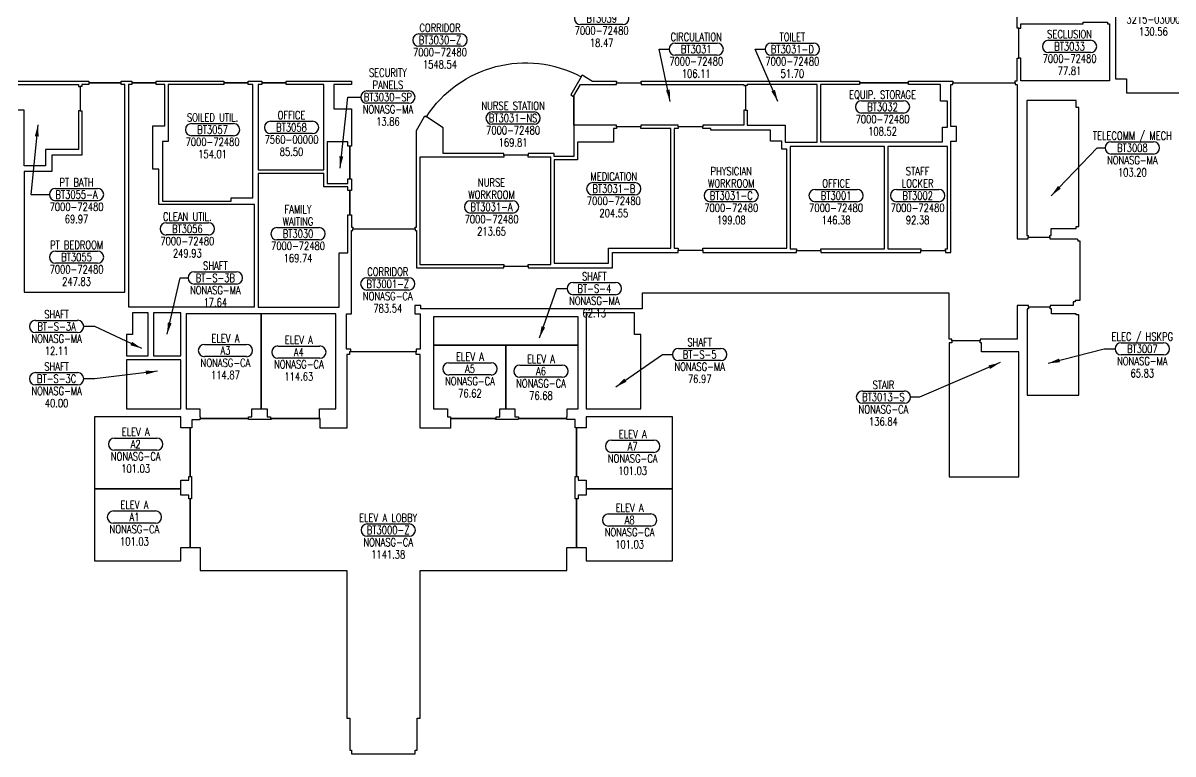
# Model space of a CAD drawing. Extents: x 3005 to 7028, y 18150 to 20156.
# Drawn here: x 4486 to 6180, y 18150 to 19227 of the extents above; entities that cross this region are included whole.
import ezdxf
from ezdxf.enums import TextEntityAlignment as Align

# ---------------------------------------------------------------- set-up
doc = ezdxf.new("R2010")
doc.units = 0
doc.header["$MEASUREMENT"] = 0
doc.layers.get('0').update_dxf_attribs({"linetype": 'CONTINUOUS'})
for name, color, linetype in [('AREA', 3, 'CONTINUOUS'), ('AREA2', 1, 'CONTINUOUS'), ('COSTC', 6, 'CONTINUOUS'), ('PLINE2', 5, 'CONTINUOUS'), ('ROOMNA', 4, 'CONTINUOUS'), ('ROOMNO', 4, 'CONTINUOUS'), ('ROOMOV', 4, 'CONTINUOUS')]:
    doc.layers.add(name, color=color, linetype=linetype)
doc.styles.get("Standard").update_dxf_attribs({"font": 'simplex.shx', "width": 0.75})
doc.dimstyles.get("Standard").update_dxf_attribs({"dimtxt": 0.18, "dimasz": 0.18, "dimexe": 0.18, "dimexo": 0.0625, "dimgap": 0.09, "dimtad": 0, "dimtih": 1, "dimtoh": 1, "dimdec": 4, "dimzin": 0, "dimtxsty": 'STANDARD', "dimcen": 0.09, "dimazin": 3, "dimtfac": 1, "dimtdec": 4, "dimtofl": 0, "dimtmove": 0, "dimatfit": 3, "dimtolj": 1, "dimtzin": 0})

# ---------------------------------------------------------------- blocks, each defined once
blk = doc.blocks.new('ROOM')
at = {"layer": 'ROOMOV'}
for p, q in [((-31, 9), (31, 9)), ((31, -9), (-31, -9))]:
    blk.add_line(p, q, dxfattribs=at)
for centre, start, end in [((-31, 0), 90, 270), ((31, 0), 270, 90)]:
    blk.add_arc(centre, 9.04, start, end, dxfattribs=at)
at = {"color": 0, "width": 0.75, "flags": 1}
for tag, p in [('FLFIN', (-60, -36)), ('ICRA', (60, -36)), ('FLTYPE', (-60, -48)), ('USER1', (60, -48)), ('FLCOND', (-60, -60)), ('USER2', (60, -60)), ('WLTYPE', (-60, -84)), ('WLFIN', (-60, -72)), ('BLDG', (-24, -84)), ('SITE', (-24, -72)), ('UCODE', (24, -72)), ('UDESC', (24, -84)), ('USER3', (60, -72)), ('USER4', (60, -84)), ('WLCOND', (-60, -96)), ('FLR', (-24, -96)), ('FCODE', (24, -96)), ('USER5', (60, -96)), ('CLTYPE', (-60, -120)), ('CLFIN', (-60, -108)), ('COSTCD', (-24, -108)), ('DEPTD', (-24, -120)), ('DIVISION', (24, -120)), ('FDESC', (24, -108)), ('USER6', (60, -108)), ('USER7', (60, -120)), ('CLCOND', (-60, -132)), ('RDES', (-24, -132)), ('CONTACT', (24, -132)), ('USER8', (60, -132)), ('CLHT', (-60, -144)), ('CHDATE', (-24, -144)), ('OCCUP', (24, -144)), ('BLOCK', (60, -144)), ('BASE', (-60, -156)), ('CBACK', (-24, -156)), ('PRCONTACT', (24, -156)), ('BLOCK2', (60, -156))]:
    blk.add_attdef(tag, text='', height=6, dxfattribs=at).set_placement(p, align=Align.MIDDLE_CENTER)
at = {"layer": 'AREA', "width": 0.75}
blk.add_attdef('AREA', text='', height=12, dxfattribs=at).set_placement((0, -36), align=Align.MIDDLE_CENTER)
at = {"layer": 'AREA2', "width": 0.75}
blk.add_attdef('AREA2', text='', height=12, dxfattribs=at).set_placement((0, -36), align=Align.MIDDLE_CENTER)
at = {"layer": 'COSTC', "width": 0.75}
blk.add_attdef('COSTC', text='', height=12, dxfattribs=at).set_placement((0, -18), align=Align.MIDDLE_CENTER)
at = {"layer": 'ROOMNA', "width": 0.75}
for tag, p in [('RMNAA', (0, 54)), ('RMNAB', (0, 36)), ('RMNAC', (0, 18))]:
    blk.add_attdef(tag, text='', height=12, dxfattribs=at).set_placement(p, align=Align.MIDDLE_CENTER)
at = {"layer": 'ROOMNO', "width": 0.75}
blk.add_attdef('RMNU', text='', height=12, dxfattribs=at).set_placement((0, 0), align=Align.MIDDLE_CENTER)

msp = doc.modelspace()

# ---------------------------------------------------------------- linework, layer by layer
at = {"layer": 'PLINE2', "color": 6}
for points in [[(6202.5, 19301.7), (6095.2, 19301.7), (6095.2, 19145), (6111.5, 19145), (6111.5, 19127), (6111.5, 19124.2), (6202.5, 19124.2), (6202.5, 19132.2), (6205, 19132.2), (6205, 19168.2), (6202.5, 19168.2)], [(5955.5, 19141.9), (5955.5, 19175.5), (5953, 19175.5), (5953, 19219.5), (5955.5, 19219.5), (5955.5, 19225.9), (6047.6, 19225.9), (6047.6, 19228.4), (6083.6, 19228.4), (6083.6, 19225.9), (6086.5, 19225.9), (6086.5, 19141.9)], [(4567.5, 19136.7), (4567.5, 19133.7), (4570, 19133.7), (4570, 19097.7), (4567.5, 19097.7), (4567.5, 19040.7), (4519, 19040.7), (4519, 19016.7), (4487.5, 19016.7), (4487.5, 19098.9), (4446.5, 19098.9), (4446.5, 19136.7)], [(4572.5, 19032.7), (4528, 19032.7), (4528, 19008.7), (4487.5, 19008.7), (4487.5, 18830.7), (4635.5, 18830.7), (4635.5, 19136.7), (4630.5, 19136.7), (4630.5, 19139.2), (4582.5, 19139.2), (4582.5, 19136.7), (4572.5, 19136.7), (4572.5, 19133.7), (4570, 19133.7), (4570, 19097.7), (4572.5, 19097.7)], [(4641, 18809.2), (4827, 18809.2), (4827, 18959.7), (4686, 18959.7), (4686, 19011.7), (4677, 19011.7), (4677, 19075.7), (4694.5, 19075.7), (4694.5, 19136.7), (4682, 19136.7), (4682, 19139.2), (4646, 19139.2), (4646, 19136.7), (4641, 19136.7)], [(4824.5, 19136.7), (4817.5, 19136.7), (4817.5, 19139.2), (4781.5, 19139.2), (4781.5, 19136.7), (4699.5, 19136.7), (4699.5, 19052.7), (4691, 19052.7), (4691, 18964.7), (4792.5, 18964.7), (4792.5, 18969.7), (4824.5, 18969.7)], [(4929, 19136.7), (4873.5, 19136.7), (4873.5, 19139.2), (4837.5, 19139.2), (4837.5, 19136.7), (4832, 19136.7), (4832, 19010.7), (4929, 19010.7)], [(5072, 18810.8), (5063, 18810.8), (5063, 18798.8), (5071, 18798.8), (5071, 18746.8), (5064.7, 18746.8), (5064.7, 18742.8), (4968.7, 18742.8), (4968.7, 18746.8), (4962.5, 18746.8), (4962.5, 18798.8), (4969.5, 18798.8), (4969.5, 18921.3), (4971.5, 18921.3), (4971.5, 18923.8), (5063.5, 18923.8), (5063.5, 18921.3), (5065.5, 18921.3), (5065.5, 18866.3), (5194.1, 18866.3), (5194.1, 18868.8), (5230.1, 18868.8), (5230.1, 18866.3), (5354.4, 18866.3), (5354.4, 18889.3), (5451, 18889.3), (5451, 18892.5), (5487, 18892.5), (5487, 18889.3), (5625, 18889.3), (5625, 18891.8), (5661, 18891.8), (5661, 18889.3), (5808.5, 18889.3), (5808.5, 18891.8), (5844.5, 18891.8), (5844.5, 18889.3), (5852.5, 18889.3), (5852.5, 19053.1), (5861, 19053.1), (5861, 19074.7), (5852.5, 19074.7), (5852.5, 19136.9), (5855.5, 19136.9), (5855.5, 19139.3), (5947.5, 19139.3), (5947.5, 19136.9), (5950.5, 19136.9), (5950.5, 18909.3), (5966.5, 18909.3), (5966.5, 18911.8), (5998.5, 18911.8), (5998.5, 18909.3), (6038.7, 18909.3), (6038.7, 18908.2), (6039.7, 18908.2), (6039.7, 18906.2), (6042.7, 18906.2), (6042.7, 18818.2), (6035.7, 18818.2), (6035.7, 18816.2), (6032.7, 18816.2), (6032.7, 18811.2), (5999, 18811.2), (5999, 18808.7), (5967, 18808.7), (5967, 18811.2), (5950.5, 18811.2), (5950.5, 18761.2), (5896, 18761.2), (5896, 18758.7), (5854, 18758.7), (5854, 18761.2), (5850, 18761.2), (5850, 18829.3), (5398, 18829.3), (5398, 18806.3), (5072, 18806.3)], [(5297.4, 19076.7), (5297.4, 19119.8), (5307.1, 19136.7), (5360.3, 19136.7), (5360.3, 19139.2), (5396.3, 19139.2), (5396.3, 19136.7), (5547.5, 19136.7), (5547.5, 19135), (5550, 19135), (5550, 19099), (5547.5, 19099), (5547.5, 19076.7), (5487, 19076.7), (5487, 19074.2), (5451, 19074.2), (5451, 19076.7), (5396, 19076.7), (5396, 19074.2), (5360, 19074.2), (5360, 19076.7)], [(5655.5, 19136.7), (5552.5, 19136.7), (5552.5, 19135), (5550, 19135), (5550, 19099), (5552.5, 19099), (5552.5, 19076.7), (5608.5, 19076.7), (5608.5, 19051.7), (5655.5, 19051.7)], [(5660.5, 19052), (5840.5, 19052), (5840.5, 19074), (5847.5, 19074), (5847.5, 19112), (5837.5, 19112), (5837.5, 19136.7), (5790.2, 19136.7), (5790.2, 19139.2), (5718.2, 19139.2), (5718.2, 19136.7), (5660.5, 19136.7)], [(6041.1, 19102.7), (6037.2, 19102.7), (6037.2, 19113.2), (5964.5, 19113.2), (5964.5, 18914.3), (5966.5, 18914.3), (5966.5, 18911.8), (5998.5, 18911.8), (5998.5, 18914.3), (6000.5, 18914.3), (6000.5, 18924.3), (6037.2, 18924.3), (6037.2, 18927.2), (6041.1, 18927.2)], [(5355.4, 19051.7), (5302.4, 19051.7), (5302.4, 19025.7), (5268.4, 19025.7), (5268.4, 18873.2), (5348.4, 18873.2), (5348.4, 18895.7), (5440, 18895.7), (5440, 19071.7), (5396, 19071.7), (5396, 19074.2), (5360, 19074.2), (5360, 19071.7), (5355.4, 19071.7)], [(5445, 18895.7), (5451, 18895.7), (5451, 18892.5), (5487, 18892.5), (5487, 18895.7), (5611, 18895.7), (5611, 19041.4), (5603.5, 19041.4), (5603.5, 19053.1), (5587, 19053.1), (5587, 19069.2), (5499, 19069.2), (5499, 19071.7), (5487, 19071.7), (5487, 19074.2), (5451, 19074.2), (5451, 19071.7), (5445, 19071.7)], [(4934, 18990.7), (4964.5, 18990.7), (4964.5, 18997.7), (4967, 18997.7), (4967, 19045.7), (4964.5, 19045.7), (4964.5, 19052.2), (4934, 19052.2)], [(5755, 19045.3), (5616, 19045.3), (5616, 18894.3), (5625, 18894.3), (5625, 18891.8), (5661, 18891.8), (5661, 18894.3), (5755, 18894.3)], [(5847.5, 19045.3), (5760, 19045.3), (5760, 18894.3), (5808.5, 18894.3), (5808.5, 18891.8), (5844.5, 18891.8), (5844.5, 18894.3), (5847.5, 18894.3)], [(5263.4, 18871.3), (5263.4, 19029.8), (5230.1, 19029.8), (5230.1, 19032.3), (5194.1, 19032.3), (5194.1, 19029.8), (5070.5, 19029.8), (5070.5, 18871.3), (5194.1, 18871.3), (5194.1, 18868.8), (5230.1, 18868.8), (5230.1, 18871.3)], [(4964.5, 18985.7), (4929, 18985.7), (4929, 19005.7), (4832, 19005.7), (4832, 18808.7), (4951.5, 18808.7), (4951.5, 18888.7), (4964.5, 18888.7), (4964.5, 18944.7), (4967, 18944.7), (4967, 18980.7), (4964.5, 18980.7)], [(6041.1, 18797.2), (6037.2, 18797.2), (6037.2, 18798.7), (6001, 18798.7), (6001, 18806.2), (5999, 18806.2), (5999, 18808.7), (5967, 18808.7), (5967, 18806.2), (5965, 18806.2), (5965, 18678.7), (6041.1, 18678.7)], [(4670, 18800.3), (4647, 18800.3), (4647, 18768.3), (4638, 18768.3), (4638, 18736.8), (4670, 18736.8)], [(4718, 18800.3), (4678, 18800.3), (4678, 18736.8), (4718, 18736.8)], [(4836.5, 18798.7), (4726, 18798.7), (4726, 18664.8), (4726, 18658.8), (4746, 18658.8), (4746, 18646.8), (4746.5, 18646.8), (4746.5, 18644.6), (4818, 18644.6), (4818, 18646.8), (4823, 18646.8), (4823, 18658.8), (4836.5, 18658.8)], [(4946.7, 18798.7), (4836.5, 18798.7), (4836.5, 18658.8), (4845.5, 18658.8), (4845.5, 18646.8), (4850.5, 18646.8), (4850.5, 18644.6), (4922.5, 18644.6), (4922.5, 18646.8), (4922.5, 18646.8), (4922.5, 18658.8), (4946.7, 18658.8), (4946.7, 18664.8)], [(5090.5, 18752.3), (5303.5, 18752.3), (5303.5, 18794.3), (5090.5, 18794.3)], [(5315.5, 18800.3), (5315.5, 18658.8), (5395.9, 18658.8), (5396, 18768.3), (5386.5, 18768.3), (5386.5, 18800.3)], [(5953, 18742.7), (5898, 18742.7), (5898, 18756.2), (5896, 18756.2), (5896, 18758.7), (5854, 18758.7), (5854, 18756.2), (5850, 18756.2), (5850, 18558.7), (5953, 18558.7)], [(4962.7, 18420.3), (4962.7, 18203), (4967.2, 18203), (4967.2, 18155.6), (4969.7, 18155.6), (4969.7, 18150.1), (5063.7, 18150.1), (5063.7, 18155.6), (5066.2, 18155.6), (5066.2, 18203), (5070.7, 18203), (5070.7, 18420.3), (5287, 18420.3), (5287, 18454.3), (5301.2, 18454.3), (5301.2, 18526.3), (5299, 18526.3), (5299, 18558.8), (5301.2, 18558.8), (5301.2, 18630.8), (5299, 18630.8), (5299, 18642.8), (5287, 18642.8), (5287, 18644.6), (5215, 18644.6), (5215, 18642.8), (5181.7, 18642.8), (5181.7, 18644.6), (5115.5, 18644.6), (5115.5, 18630.3), (5071, 18630.3), (5071, 18738.8), (5064.7, 18738.8), (5064.7, 18742.8), (4968.7, 18742.8), (4966.7, 18742.8), (4966.7, 18738.8), (4962.7, 18738.8), (4962.7, 18630.3), (4923.5, 18630.3), (4923.5, 18644.6), (4851.5, 18644.6), (4851.5, 18642.8), (4818, 18642.8), (4818, 18644.6), (4746, 18644.6), (4746, 18642.3), (4734.5, 18642.3), (4734.5, 18630.8), (4732.2, 18630.8), (4732.2, 18558.8), (4734, 18558.8), (4734, 18526.3), (4732.2, 18526.3), (4732.2, 18454.3), (4746.5, 18454.3), (4746.5, 18420.3)], [(5197, 18752.3), (5090.5, 18752.3), (5090.5, 18664.8), (5090.5, 18658.8), (5111, 18658.8), (5111, 18646.8), (5115.5, 18646.8), (5115.5, 18644.6), (5183, 18644.6), (5183, 18646.8), (5188, 18646.8), (5188, 18658.8), (5197, 18658.8)], [(5303.5, 18752.3), (5197, 18752.3), (5197, 18658.8), (5210.5, 18658.8), (5210.5, 18646.8), (5215.5, 18646.8), (5215.5, 18644.6), (5287, 18644.6), (5287, 18646.8), (5287.5, 18646.8), (5287.5, 18658.8), (5303.5, 18658.8), (5303.5, 18664.8)], [(4718, 18730.8), (4638, 18730.8), (4638, 18658.8), (4718, 18658.8)], [(4732.2, 18630.8), (4730, 18630.8), (4718, 18630.8), (4718, 18646.8), (4591, 18646.8), (4591, 18540.8), (4718, 18540.8), (4718, 18553.8), (4730, 18553.8), (4730, 18558.8), (4732.2, 18558.8)], [(5442.5, 18646.8), (5315.5, 18646.8), (5315.5, 18630.8), (5303.5, 18630.8), (5301.2, 18630.8), (5301.2, 18558.8), (5303.5, 18558.8), (5303.5, 18553.8), (5315.5, 18553.8), (5315.5, 18540.8), (5442.5, 18540.8)], [(4732.2, 18526.3), (4730, 18526.3), (4730, 18531.3), (4718, 18531.3), (4718, 18540.8), (4591, 18540.8), (4591, 18434.8), (4718, 18434.8), (4718, 18454.3), (4730, 18454.3), (4732.2, 18454.3)], [(5442.5, 18538.8), (5442.5, 18540.8), (5315.5, 18540.8), (5315.5, 18531.3), (5303.5, 18531.3), (5303.5, 18526.3), (5301.2, 18526.3), (5301.2, 18454.3), (5303.5, 18454.3), (5315.5, 18454.3), (5315.5, 18434.8), (5442.5, 18434.8)]]:
    msp.add_lwpolyline(points, close=True, dxfattribs=at)
msp.add_lwpolyline([(4389, 19141.7), (4582.5, 19141.7), (4582.5, 19139.2), (4630.5, 19139.2), (4630.5, 19141.7), (4646, 19141.7), (4646, 19139.2), (4682, 19139.2), (4682, 19141.7), (4781.5, 19141.7), (4781.5, 19139.2), (4817.5, 19139.2), (4817.5, 19141.7), (4837.5, 19141.7), (4837.5, 19139.2), (4873.5, 19139.2), (4873.5, 19141.7), (4969.5, 19141.7), (4969.5, 19136.7), (4943.5, 19136.7), (4943.5, 19101), (4969.5, 19101), (4969.5, 19045.7), (4967, 19045.7), (4967, 18997.7), (4969.5, 18997.7), (4969.5, 18980.7), (4967, 18980.7), (4967, 18944.7), (4969.5, 18944.7), (4969.5, 18926.3), (4971.5, 18926.3), (4971.5, 18923.8), (5063.5, 18923.8), (5063.5, 18926.3), (5065.5, 18926.3), (5065.5, 19068.7), (5077.5, 19090.5), (5080, 19088.9, -0.389834), (5308, 19148.2), (5309.5, 19150.8), (5324.7, 19141.7), (5360.3, 19141.7), (5360.3, 19139.2), (5396.3, 19139.2), (5396.3, 19141.7), (5718.2, 19141.7), (5718.2, 19139.2), (5790.2, 19139.2), (5790.2, 19141.7), (5855.5, 19141.7), (5855.5, 19139.3), (5947.5, 19139.3), (5947.5, 19141.9), (5950.5, 19141.9), (5950.5, 19175.5), (5953, 19175.5), (5953, 19219.5), (5950.5, 19219.5), (5950.5, 19248.5)], format="xyb", dxfattribs=at)
msp.add_lwpolyline([(5080, 19088.9, -0.389834), (5308, 19148.2), (5292.6, 19121.3), (5296.9, 19118.8), (5297.4, 19119.8), (5297.4, 19030.7), (5268.4, 19030.7), (5268.4, 19034.8), (5230.1, 19034.8), (5230.1, 19032.3), (5194.1, 19032.3), (5194.1, 19034.8), (5104.9, 19034.8), (5104.9, 19072.9)], format="xyb", close=True, dxfattribs=at)

# ---------------------------------------------------------------- block references
at = {"layer": 'ROOMNO', "color": 2}
ref = msp.add_blockref('ROOM', (6151, 19250.7), dxfattribs=at)
ref.add_attrib('RMNU', 'E317-A', dxfattribs={"height": 12, "width": 0.75}).set_placement((6151, 19250.7), align=Align.MIDDLE_CENTER)
ref.add_attrib('RMNAC', 'OFFICE', dxfattribs={"layer": 'ROOMNA', "height": 12, "width": 0.75}).set_placement((6151, 19268.7), align=Align.MIDDLE_CENTER)
ref.add_attrib('COSTC', '3215-03000', dxfattribs={"layer": 'COSTC', "height": 12, "width": 0.75}).set_placement((6151, 19232.7), align=Align.MIDDLE_CENTER)
ref.add_attrib('AREA2', '130.56', dxfattribs={"layer": 'AREA2', "height": 12, "width": 0.75}).set_placement((6151, 19214.7), align=Align.MIDDLE_CENTER)
ref = msp.add_blockref('ROOM', (5338.2, 19234.1), dxfattribs=at)
ref.add_attrib('RMNU', 'BT3039', dxfattribs={"height": 12, "width": 0.75}).set_placement((5338.2, 19234.1), align=Align.MIDDLE_CENTER)
ref.add_attrib('RMNAC', 'LINEN', dxfattribs={"layer": 'ROOMNA', "height": 12, "width": 0.75}).set_placement((5338.2, 19252.1), align=Align.MIDDLE_CENTER)
ref.add_attrib('COSTC', '7000-72480', dxfattribs={"layer": 'COSTC', "height": 12, "width": 0.75}).set_placement((5338.2, 19216.1), align=Align.MIDDLE_CENTER)
ref.add_attrib('AREA2', '18.47', dxfattribs={"layer": 'AREA2', "height": 12, "width": 0.75}).set_placement((5338.2, 19198.1), align=Align.MIDDLE_CENTER)
ref = msp.add_blockref('ROOM', (5100, 19202.2), dxfattribs=at)
ref.add_attrib('RMNU', 'BT3030-Z', dxfattribs={"height": 12, "width": 0.75}).set_placement((5100, 19202.2), align=Align.MIDDLE_CENTER)
ref.add_attrib('RMNAC', 'CORRIDOR', dxfattribs={"layer": 'ROOMNA', "height": 12, "width": 0.75}).set_placement((5100, 19220.2), align=Align.MIDDLE_CENTER)
ref.add_attrib('COSTC', '7000-72480', dxfattribs={"layer": 'COSTC', "height": 12, "width": 0.75}).set_placement((5100, 19184.2), align=Align.MIDDLE_CENTER)
ref.add_attrib('AREA2', '1548.54', dxfattribs={"layer": 'AREA2', "height": 12, "width": 0.75}).set_placement((5100, 19166.2), align=Align.MIDDLE_CENTER)
ref = msp.add_blockref('ROOM', (5477.5, 19188.7), dxfattribs=at)
ref.add_attrib('RMNU', 'BT3031', dxfattribs={"height": 12, "width": 0.75}).set_placement((5477.5, 19188.7), align=Align.MIDDLE_CENTER)
ref.add_attrib('RMNAC', 'CIRCULATION', dxfattribs={"layer": 'ROOMNA', "height": 12, "width": 0.75}).set_placement((5477.5, 19206.7), align=Align.MIDDLE_CENTER)
ref.add_attrib('COSTC', '7000-72480', dxfattribs={"layer": 'COSTC', "height": 12, "width": 0.75}).set_placement((5477.5, 19170.7), align=Align.MIDDLE_CENTER)
ref.add_attrib('AREA2', '106.11', dxfattribs={"layer": 'AREA2', "height": 12, "width": 0.75}).set_placement((5477.5, 19152.7), align=Align.MIDDLE_CENTER)
ref = msp.add_blockref('ROOM', (5619.1, 19188.7), dxfattribs=at)
ref.add_attrib('RMNU', 'BT3031-D', dxfattribs={"height": 12, "width": 0.75}).set_placement((5619.1, 19188.7), align=Align.MIDDLE_CENTER)
ref.add_attrib('RMNAC', 'TOILET', dxfattribs={"layer": 'ROOMNA', "height": 12, "width": 0.75}).set_placement((5619.1, 19206.7), align=Align.MIDDLE_CENTER)
ref.add_attrib('COSTC', '7000-72480', dxfattribs={"layer": 'COSTC', "height": 12, "width": 0.75}).set_placement((5619.1, 19170.7), align=Align.MIDDLE_CENTER)
ref.add_attrib('AREA2', '51.70', dxfattribs={"layer": 'AREA2', "height": 12, "width": 0.75}).set_placement((5619.1, 19152.7), align=Align.MIDDLE_CENTER)
ref = msp.add_blockref('ROOM', (6027.5, 19192.8), dxfattribs=at)
ref.add_attrib('RMNU', 'BT3033', dxfattribs={"height": 12, "width": 0.75}).set_placement((6027.5, 19192.8), align=Align.MIDDLE_CENTER)
ref.add_attrib('RMNAC', 'SECLUSION', dxfattribs={"layer": 'ROOMNA', "height": 12, "width": 0.75}).set_placement((6027.5, 19210.8), align=Align.MIDDLE_CENTER)
ref.add_attrib('COSTC', '7000-72480', dxfattribs={"layer": 'COSTC', "height": 12, "width": 0.75}).set_placement((6027.5, 19174.8), align=Align.MIDDLE_CENTER)
ref.add_attrib('AREA2', '77.81', dxfattribs={"layer": 'AREA2', "height": 12, "width": 0.75}).set_placement((6027.5, 19156.8), align=Align.MIDDLE_CENTER)
ref = msp.add_blockref('ROOM', (5023.3, 19118.1), dxfattribs=at)
ref.add_attrib('RMNU', 'BT3030-SP', dxfattribs={"height": 12, "width": 0.75}).set_placement((5023.3, 19118.1), align=Align.MIDDLE_CENTER)
ref.add_attrib('RMNAB', 'SECURITY', dxfattribs={"layer": 'ROOMNA', "height": 12, "width": 0.75}).set_placement((5023.3, 19154.1), align=Align.MIDDLE_CENTER)
ref.add_attrib('RMNAC', 'PANELS', dxfattribs={"layer": 'ROOMNA', "height": 12, "width": 0.75}).set_placement((5023.3, 19136.1), align=Align.MIDDLE_CENTER)
ref.add_attrib('COSTC', 'NONASG-MA', dxfattribs={"layer": 'COSTC', "height": 12, "width": 0.75}).set_placement((5023.3, 19100.1), align=Align.MIDDLE_CENTER)
ref.add_attrib('AREA2', '13.86', dxfattribs={"layer": 'AREA2', "height": 12, "width": 0.75}).set_placement((5023.3, 19082.1), align=Align.MIDDLE_CENTER)
ref = msp.add_blockref('ROOM', (5752, 19103.6), dxfattribs=at)
ref.add_attrib('RMNU', 'BT3032', dxfattribs={"height": 12, "width": 0.75}).set_placement((5752, 19103.6), align=Align.MIDDLE_CENTER)
ref.add_attrib('RMNAC', 'EQUIP. STORAGE', dxfattribs={"layer": 'ROOMNA', "height": 12, "width": 0.75}).set_placement((5752, 19121.6), align=Align.MIDDLE_CENTER)
ref.add_attrib('COSTC', '7000-72480', dxfattribs={"layer": 'COSTC', "height": 12, "width": 0.75}).set_placement((5752, 19085.6), align=Align.MIDDLE_CENTER)
ref.add_attrib('AREA2', '108.52', dxfattribs={"layer": 'AREA2', "height": 12, "width": 0.75}).set_placement((5752, 19067.6), align=Align.MIDDLE_CENTER)
ref = msp.add_blockref('ROOM', (5207.7, 19087.2), dxfattribs=at)
ref.add_attrib('RMNU', 'BT3031-NS', dxfattribs={"height": 12, "width": 0.75}).set_placement((5207.7, 19087.2), align=Align.MIDDLE_CENTER)
ref.add_attrib('RMNAC', 'NURSE STATION', dxfattribs={"layer": 'ROOMNA', "height": 12, "width": 0.75}).set_placement((5207.7, 19105.2), align=Align.MIDDLE_CENTER)
ref.add_attrib('COSTC', '7000-72480', dxfattribs={"layer": 'COSTC', "height": 12, "width": 0.75}).set_placement((5207.7, 19069.2), align=Align.MIDDLE_CENTER)
ref.add_attrib('AREA2', '169.81', dxfattribs={"layer": 'AREA2', "height": 12, "width": 0.75}).set_placement((5207.7, 19051.2), align=Align.MIDDLE_CENTER)
ref = msp.add_blockref('ROOM', (4765, 19070.1), dxfattribs=at)
ref.add_attrib('RMNU', 'BT3057', dxfattribs={"height": 12, "width": 0.75}).set_placement((4765, 19070.1), align=Align.MIDDLE_CENTER)
ref.add_attrib('RMNAC', 'SOILED UTIL.', dxfattribs={"layer": 'ROOMNA', "height": 12, "width": 0.75}).set_placement((4765, 19088.1), align=Align.MIDDLE_CENTER)
ref.add_attrib('COSTC', '7000-72480', dxfattribs={"layer": 'COSTC', "height": 12, "width": 0.75}).set_placement((4765, 19052.1), align=Align.MIDDLE_CENTER)
ref.add_attrib('AREA2', '154.01', dxfattribs={"layer": 'AREA2', "height": 12, "width": 0.75}).set_placement((4765, 19034.1), align=Align.MIDDLE_CENTER)
ref = msp.add_blockref('ROOM', (4881.3, 19073.5), dxfattribs=at)
ref.add_attrib('RMNU', 'BT3058', dxfattribs={"height": 12, "width": 0.75}).set_placement((4881.3, 19073.5), align=Align.MIDDLE_CENTER)
ref.add_attrib('RMNAC', 'OFFICE', dxfattribs={"layer": 'ROOMNA', "height": 12, "width": 0.75}).set_placement((4881.3, 19091.5), align=Align.MIDDLE_CENTER)
ref.add_attrib('COSTC', '7560-00000', dxfattribs={"layer": 'COSTC', "height": 12, "width": 0.75}).set_placement((4881.3, 19055.5), align=Align.MIDDLE_CENTER)
ref.add_attrib('AREA2', '85.50', dxfattribs={"layer": 'AREA2', "height": 12, "width": 0.75}).set_placement((4881.3, 19037.5), align=Align.MIDDLE_CENTER)
ref = msp.add_blockref('ROOM', (6120, 19043.2), dxfattribs=at)
ref.add_attrib('RMNU', 'BT3008', dxfattribs={"height": 12, "width": 0.75}).set_placement((6120, 19043.2), align=Align.MIDDLE_CENTER)
ref.add_attrib('RMNAC', 'TELECOMM / MECH', dxfattribs={"layer": 'ROOMNA', "height": 12, "width": 0.75}).set_placement((6120, 19061.2), align=Align.MIDDLE_CENTER)
ref.add_attrib('COSTC', 'NONASG-MA', dxfattribs={"layer": 'COSTC', "height": 12, "width": 0.75}).set_placement((6120, 19025.2), align=Align.MIDDLE_CENTER)
ref.add_attrib('AREA2', '103.20', dxfattribs={"layer": 'AREA2', "height": 12, "width": 0.75}).set_placement((6120, 19007.2), align=Align.MIDDLE_CENTER)
ref = msp.add_blockref('ROOM', (5529.1, 18972.9), dxfattribs=at)
ref.add_attrib('RMNU', 'BT3031-C', dxfattribs={"height": 12, "width": 0.75}).set_placement((5529.1, 18972.9), align=Align.MIDDLE_CENTER)
ref.add_attrib('RMNAB', 'PHYSICIAN', dxfattribs={"layer": 'ROOMNA', "height": 12, "width": 0.75}).set_placement((5529.1, 19008.9), align=Align.MIDDLE_CENTER)
ref.add_attrib('RMNAC', 'WORKROOM', dxfattribs={"layer": 'ROOMNA', "height": 12, "width": 0.75}).set_placement((5529.1, 18990.9), align=Align.MIDDLE_CENTER)
ref.add_attrib('COSTC', '7000-72480', dxfattribs={"layer": 'COSTC', "height": 12, "width": 0.75}).set_placement((5529.1, 18954.9), align=Align.MIDDLE_CENTER)
ref.add_attrib('AREA2', '199.08', dxfattribs={"layer": 'AREA2', "height": 12, "width": 0.75}).set_placement((5529.1, 18936.9), align=Align.MIDDLE_CENTER)
ref = msp.add_blockref('ROOM', (5803.7, 18972.9), dxfattribs=at)
ref.add_attrib('RMNU', 'BT3002', dxfattribs={"height": 12, "width": 0.75}).set_placement((5803.7, 18972.9), align=Align.MIDDLE_CENTER)
ref.add_attrib('RMNAB', 'STAFF', dxfattribs={"layer": 'ROOMNA', "height": 12, "width": 0.75}).set_placement((5803.7, 19008.9), align=Align.MIDDLE_CENTER)
ref.add_attrib('RMNAC', 'LOCKER', dxfattribs={"layer": 'ROOMNA', "height": 12, "width": 0.75}).set_placement((5803.7, 18990.9), align=Align.MIDDLE_CENTER)
ref.add_attrib('COSTC', '7000-72480', dxfattribs={"layer": 'COSTC', "height": 12, "width": 0.75}).set_placement((5803.7, 18954.9), align=Align.MIDDLE_CENTER)
ref.add_attrib('AREA2', '92.38', dxfattribs={"layer": 'AREA2', "height": 12, "width": 0.75}).set_placement((5803.7, 18936.9), align=Align.MIDDLE_CENTER)
ref = msp.add_blockref('ROOM', (4564.6, 18974.4), dxfattribs=at)
ref.add_attrib('RMNU', 'BT3055-A', dxfattribs={"height": 12, "width": 0.75}).set_placement((4564.6, 18974.4), align=Align.MIDDLE_CENTER)
ref.add_attrib('RMNAC', 'PT BATH', dxfattribs={"layer": 'ROOMNA', "height": 12, "width": 0.75}).set_placement((4564.6, 18992.4), align=Align.MIDDLE_CENTER)
ref.add_attrib('COSTC', '7000-72480', dxfattribs={"layer": 'COSTC', "height": 12, "width": 0.75}).set_placement((4564.6, 18956.4), align=Align.MIDDLE_CENTER)
ref.add_attrib('AREA2', '69.97', dxfattribs={"layer": 'AREA2', "height": 12, "width": 0.75}).set_placement((4564.6, 18938.4), align=Align.MIDDLE_CENTER)
ref = msp.add_blockref('ROOM', (5176, 18956.2), dxfattribs=at)
ref.add_attrib('RMNU', 'BT3031-A', dxfattribs={"height": 12, "width": 0.75}).set_placement((5176, 18956.2), align=Align.MIDDLE_CENTER)
ref.add_attrib('RMNAB', 'NURSE', dxfattribs={"layer": 'ROOMNA', "height": 12, "width": 0.75}).set_placement((5176, 18992.2), align=Align.MIDDLE_CENTER)
ref.add_attrib('RMNAC', 'WORKROOM', dxfattribs={"layer": 'ROOMNA', "height": 12, "width": 0.75}).set_placement((5176, 18974.2), align=Align.MIDDLE_CENTER)
ref.add_attrib('COSTC', '7000-72480', dxfattribs={"layer": 'COSTC', "height": 12, "width": 0.75}).set_placement((5176, 18938.2), align=Align.MIDDLE_CENTER)
ref.add_attrib('AREA2', '213.65', dxfattribs={"layer": 'AREA2', "height": 12, "width": 0.75}).set_placement((5176, 18920.2), align=Align.MIDDLE_CENTER)
ref = msp.add_blockref('ROOM', (5356.1, 18983.1), dxfattribs=at)
ref.add_attrib('RMNU', 'BT3031-B', dxfattribs={"height": 12, "width": 0.75}).set_placement((5356.1, 18983.1), align=Align.MIDDLE_CENTER)
ref.add_attrib('RMNAC', 'MEDICATION', dxfattribs={"layer": 'ROOMNA', "height": 12, "width": 0.75}).set_placement((5356.1, 19001.1), align=Align.MIDDLE_CENTER)
ref.add_attrib('COSTC', '7000-72480', dxfattribs={"layer": 'COSTC', "height": 12, "width": 0.75}).set_placement((5356.1, 18965.1), align=Align.MIDDLE_CENTER)
ref.add_attrib('AREA2', '204.55', dxfattribs={"layer": 'AREA2', "height": 12, "width": 0.75}).set_placement((5356.1, 18947.1), align=Align.MIDDLE_CENTER)
ref = msp.add_blockref('ROOM', (5683.6, 18972.9), dxfattribs=at)
ref.add_attrib('RMNU', 'BT3001', dxfattribs={"height": 12, "width": 0.75}).set_placement((5683.6, 18972.9), align=Align.MIDDLE_CENTER)
ref.add_attrib('RMNAC', 'OFFICE', dxfattribs={"layer": 'ROOMNA', "height": 12, "width": 0.75}).set_placement((5683.6, 18990.9), align=Align.MIDDLE_CENTER)
ref.add_attrib('COSTC', '7000-72480', dxfattribs={"layer": 'COSTC', "height": 12, "width": 0.75}).set_placement((5683.6, 18954.9), align=Align.MIDDLE_CENTER)
ref.add_attrib('AREA2', '146.38', dxfattribs={"layer": 'AREA2', "height": 12, "width": 0.75}).set_placement((5683.6, 18936.9), align=Align.MIDDLE_CENTER)
ref = msp.add_blockref('ROOM', (4890.9, 18916.8), dxfattribs=at)
ref.add_attrib('RMNU', 'BT3030', dxfattribs={"height": 12, "width": 0.75}).set_placement((4890.9, 18916.8), align=Align.MIDDLE_CENTER)
ref.add_attrib('RMNAB', 'FAMILY', dxfattribs={"layer": 'ROOMNA', "height": 12, "width": 0.75}).set_placement((4890.9, 18952.8), align=Align.MIDDLE_CENTER)
ref.add_attrib('RMNAC', 'WAITING', dxfattribs={"layer": 'ROOMNA', "height": 12, "width": 0.75}).set_placement((4890.9, 18934.8), align=Align.MIDDLE_CENTER)
ref.add_attrib('COSTC', '7000-72480', dxfattribs={"layer": 'COSTC', "height": 12, "width": 0.75}).set_placement((4890.9, 18898.8), align=Align.MIDDLE_CENTER)
ref.add_attrib('AREA2', '169.74', dxfattribs={"layer": 'AREA2', "height": 12, "width": 0.75}).set_placement((4890.9, 18880.8), align=Align.MIDDLE_CENTER)
ref = msp.add_blockref('ROOM', (4727.8, 18923.9), dxfattribs=at)
ref.add_attrib('RMNU', 'BT3056', dxfattribs={"height": 12, "width": 0.75}).set_placement((4727.8, 18923.9), align=Align.MIDDLE_CENTER)
ref.add_attrib('RMNAC', 'CLEAN UTIL.', dxfattribs={"layer": 'ROOMNA', "height": 12, "width": 0.75}).set_placement((4727.8, 18941.9), align=Align.MIDDLE_CENTER)
ref.add_attrib('COSTC', '7000-72480', dxfattribs={"layer": 'COSTC', "height": 12, "width": 0.75}).set_placement((4727.8, 18905.9), align=Align.MIDDLE_CENTER)
ref.add_attrib('AREA2', '249.93', dxfattribs={"layer": 'AREA2', "height": 12, "width": 0.75}).set_placement((4727.8, 18887.9), align=Align.MIDDLE_CENTER)
ref = msp.add_blockref('ROOM', (4564.6, 18882.2), dxfattribs=at)
ref.add_attrib('RMNU', 'BT3055', dxfattribs={"height": 12, "width": 0.75}).set_placement((4564.6, 18882.2), align=Align.MIDDLE_CENTER)
ref.add_attrib('RMNAC', 'PT BEDROOM', dxfattribs={"layer": 'ROOMNA', "height": 12, "width": 0.75}).set_placement((4564.6, 18900.2), align=Align.MIDDLE_CENTER)
ref.add_attrib('COSTC', '7000-72480', dxfattribs={"layer": 'COSTC', "height": 12, "width": 0.75}).set_placement((4564.6, 18864.2), align=Align.MIDDLE_CENTER)
ref.add_attrib('AREA2', '247.83', dxfattribs={"layer": 'AREA2', "height": 12, "width": 0.75}).set_placement((4564.6, 18846.2), align=Align.MIDDLE_CENTER)
ref = msp.add_blockref('ROOM', (4769.1, 18851.6), dxfattribs=at)
ref.add_attrib('RMNU', 'BT-S-3B', dxfattribs={"height": 12, "width": 0.75}).set_placement((4769.1, 18851.6), align=Align.MIDDLE_CENTER)
ref.add_attrib('RMNAC', 'SHAFT', dxfattribs={"layer": 'ROOMNA', "height": 12, "width": 0.75}).set_placement((4769.1, 18869.6), align=Align.MIDDLE_CENTER)
ref.add_attrib('COSTC', 'NONASG-MA', dxfattribs={"layer": 'COSTC', "height": 12, "width": 0.75}).set_placement((4769.1, 18833.6), align=Align.MIDDLE_CENTER)
ref.add_attrib('AREA2', '17.64', dxfattribs={"layer": 'AREA2', "height": 12, "width": 0.75}).set_placement((4769.1, 18815.6), align=Align.MIDDLE_CENTER)
ref = msp.add_blockref('ROOM', (5023.1, 18842.8), dxfattribs=at)
ref.add_attrib('RMNU', 'BT3001-Z', dxfattribs={"height": 12, "width": 0.75}).set_placement((5023.1, 18842.8), align=Align.MIDDLE_CENTER)
ref.add_attrib('RMNAC', 'CORRIDOR', dxfattribs={"layer": 'ROOMNA', "height": 12, "width": 0.75}).set_placement((5023.1, 18860.8), align=Align.MIDDLE_CENTER)
ref.add_attrib('COSTC', 'NONASG-CA', dxfattribs={"layer": 'COSTC', "height": 12, "width": 0.75}).set_placement((5023.1, 18824.8), align=Align.MIDDLE_CENTER)
ref.add_attrib('AREA2', '783.54', dxfattribs={"layer": 'AREA2', "height": 12, "width": 0.75}).set_placement((5023.1, 18806.8), align=Align.MIDDLE_CENTER)
ref = msp.add_blockref('ROOM', (5327.4, 18835.9), dxfattribs=at)
ref.add_attrib('RMNU', 'BT-S-4', dxfattribs={"height": 12, "width": 0.75}).set_placement((5327.4, 18835.9), align=Align.MIDDLE_CENTER)
ref.add_attrib('RMNAC', 'SHAFT', dxfattribs={"layer": 'ROOMNA', "height": 12, "width": 0.75}).set_placement((5327.4, 18853.9), align=Align.MIDDLE_CENTER)
ref.add_attrib('COSTC', 'NONASG-MA', dxfattribs={"layer": 'COSTC', "height": 12, "width": 0.75}).set_placement((5327.4, 18817.9), align=Align.MIDDLE_CENTER)
ref.add_attrib('AREA2', '62.13', dxfattribs={"layer": 'AREA2', "height": 12, "width": 0.75}).set_placement((5327.4, 18799.9), align=Align.MIDDLE_CENTER)
ref = msp.add_blockref('ROOM', (4535.2, 18780.1), dxfattribs=at)
ref.add_attrib('RMNU', 'BT-S-3A', dxfattribs={"height": 12, "width": 0.75}).set_placement((4535.2, 18780.1), align=Align.MIDDLE_CENTER)
ref.add_attrib('RMNAC', 'SHAFT', dxfattribs={"layer": 'ROOMNA', "height": 12, "width": 0.75}).set_placement((4535.2, 18798.1), align=Align.MIDDLE_CENTER)
ref.add_attrib('COSTC', 'NONASG-MA', dxfattribs={"layer": 'COSTC', "height": 12, "width": 0.75}).set_placement((4535.2, 18762.1), align=Align.MIDDLE_CENTER)
ref.add_attrib('AREA2', '12.11', dxfattribs={"layer": 'AREA2', "height": 12, "width": 0.75}).set_placement((4535.2, 18744.1), align=Align.MIDDLE_CENTER)
ref = msp.add_blockref('ROOM', (6134.7, 18747.1), dxfattribs=at)
ref.add_attrib('RMNU', 'BT3007', dxfattribs={"height": 12, "width": 0.75}).set_placement((6134.7, 18747.1), align=Align.MIDDLE_CENTER)
ref.add_attrib('RMNAC', 'ELEC / HSKPG', dxfattribs={"layer": 'ROOMNA', "height": 12, "width": 0.75}).set_placement((6134.7, 18765.1), align=Align.MIDDLE_CENTER)
ref.add_attrib('COSTC', 'NONASG-MA', dxfattribs={"layer": 'COSTC', "height": 12, "width": 0.75}).set_placement((6134.7, 18729.1), align=Align.MIDDLE_CENTER)
ref.add_attrib('AREA2', '65.83', dxfattribs={"layer": 'AREA2', "height": 12, "width": 0.75}).set_placement((6134.7, 18711.1), align=Align.MIDDLE_CENTER)
ref = msp.add_blockref('ROOM', (4784, 18744.6), dxfattribs=at)
ref.add_attrib('RMNU', 'A3', dxfattribs={"height": 12, "width": 0.75}).set_placement((4784, 18744.6), align=Align.MIDDLE_CENTER)
ref.add_attrib('RMNAC', 'ELEV A', dxfattribs={"layer": 'ROOMNA', "height": 12, "width": 0.75}).set_placement((4784, 18762.6), align=Align.MIDDLE_CENTER)
ref.add_attrib('COSTC', 'NONASG-CA', dxfattribs={"layer": 'COSTC', "height": 12, "width": 0.75}).set_placement((4784, 18726.6), align=Align.MIDDLE_CENTER)
ref.add_attrib('AREA2', '114.87', dxfattribs={"layer": 'AREA2', "height": 12, "width": 0.75}).set_placement((4784, 18708.6), align=Align.MIDDLE_CENTER)
ref = msp.add_blockref('ROOM', (4892.1, 18742.3), dxfattribs=at)
ref.add_attrib('RMNU', 'A4', dxfattribs={"height": 12, "width": 0.75}).set_placement((4892.1, 18742.3), align=Align.MIDDLE_CENTER)
ref.add_attrib('RMNAC', 'ELEV A', dxfattribs={"layer": 'ROOMNA', "height": 12, "width": 0.75}).set_placement((4892.1, 18760.3), align=Align.MIDDLE_CENTER)
ref.add_attrib('COSTC', 'NONASG-CA', dxfattribs={"layer": 'COSTC', "height": 12, "width": 0.75}).set_placement((4892.1, 18724.3), align=Align.MIDDLE_CENTER)
ref.add_attrib('AREA2', '114.63', dxfattribs={"layer": 'AREA2', "height": 12, "width": 0.75}).set_placement((4892.1, 18706.3), align=Align.MIDDLE_CENTER)
ref = msp.add_blockref('ROOM', (5482.6, 18738.8), dxfattribs=at)
ref.add_attrib('RMNU', 'BT-S-5', dxfattribs={"height": 12, "width": 0.75}).set_placement((5482.6, 18738.8), align=Align.MIDDLE_CENTER)
ref.add_attrib('RMNAC', 'SHAFT', dxfattribs={"layer": 'ROOMNA', "height": 12, "width": 0.75}).set_placement((5482.6, 18756.8), align=Align.MIDDLE_CENTER)
ref.add_attrib('COSTC', 'NONASG-MA', dxfattribs={"layer": 'COSTC', "height": 12, "width": 0.75}).set_placement((5482.6, 18720.8), align=Align.MIDDLE_CENTER)
ref.add_attrib('AREA2', '76.97', dxfattribs={"layer": 'AREA2', "height": 12, "width": 0.75}).set_placement((5482.6, 18702.8), align=Align.MIDDLE_CENTER)
ref = msp.add_blockref('ROOM', (5144.2, 18717.6), dxfattribs=at)
ref.add_attrib('RMNU', 'A5', dxfattribs={"height": 12, "width": 0.75}).set_placement((5144.2, 18717.6), align=Align.MIDDLE_CENTER)
ref.add_attrib('RMNAC', 'ELEV A', dxfattribs={"layer": 'ROOMNA', "height": 12, "width": 0.75}).set_placement((5144.2, 18735.6), align=Align.MIDDLE_CENTER)
ref.add_attrib('COSTC', 'NONASG-CA', dxfattribs={"layer": 'COSTC', "height": 12, "width": 0.75}).set_placement((5144.2, 18699.6), align=Align.MIDDLE_CENTER)
ref.add_attrib('AREA2', '76.62', dxfattribs={"layer": 'AREA2', "height": 12, "width": 0.75}).set_placement((5144.2, 18681.6), align=Align.MIDDLE_CENTER)
ref = msp.add_blockref('ROOM', (5248.8, 18714.2), dxfattribs=at)
ref.add_attrib('RMNU', 'A6', dxfattribs={"height": 12, "width": 0.75}).set_placement((5248.8, 18714.2), align=Align.MIDDLE_CENTER)
ref.add_attrib('RMNAC', 'ELEV A', dxfattribs={"layer": 'ROOMNA', "height": 12, "width": 0.75}).set_placement((5248.8, 18732.2), align=Align.MIDDLE_CENTER)
ref.add_attrib('COSTC', 'NONASG-CA', dxfattribs={"layer": 'COSTC', "height": 12, "width": 0.75}).set_placement((5248.8, 18696.2), align=Align.MIDDLE_CENTER)
ref.add_attrib('AREA2', '76.68', dxfattribs={"layer": 'AREA2', "height": 12, "width": 0.75}).set_placement((5248.8, 18678.2), align=Align.MIDDLE_CENTER)
ref = msp.add_blockref('ROOM', (4535.2, 18703.1), dxfattribs=at)
ref.add_attrib('RMNU', 'BT-S-3C', dxfattribs={"height": 12, "width": 0.75}).set_placement((4535.2, 18703.1), align=Align.MIDDLE_CENTER)
ref.add_attrib('RMNAC', 'SHAFT', dxfattribs={"layer": 'ROOMNA', "height": 12, "width": 0.75}).set_placement((4535.2, 18721.1), align=Align.MIDDLE_CENTER)
ref.add_attrib('COSTC', 'NONASG-MA', dxfattribs={"layer": 'COSTC', "height": 12, "width": 0.75}).set_placement((4535.2, 18685.1), align=Align.MIDDLE_CENTER)
ref.add_attrib('AREA2', '40.00', dxfattribs={"layer": 'AREA2', "height": 12, "width": 0.75}).set_placement((4535.2, 18667.1), align=Align.MIDDLE_CENTER)
ref = msp.add_blockref('ROOM', (5753.3, 18676), dxfattribs=at)
ref.add_attrib('RMNU', 'BT3013-S', dxfattribs={"height": 12, "width": 0.75}).set_placement((5753.3, 18676), align=Align.MIDDLE_CENTER)
ref.add_attrib('RMNAC', 'STAIR', dxfattribs={"layer": 'ROOMNA', "height": 12, "width": 0.75}).set_placement((5753.3, 18694), align=Align.MIDDLE_CENTER)
ref.add_attrib('COSTC', 'NONASG-CA', dxfattribs={"layer": 'COSTC', "height": 12, "width": 0.75}).set_placement((5753.3, 18658), align=Align.MIDDLE_CENTER)
ref.add_attrib('AREA2', '136.84', dxfattribs={"layer": 'AREA2', "height": 12, "width": 0.75}).set_placement((5753.3, 18640), align=Align.MIDDLE_CENTER)
ref = msp.add_blockref('ROOM', (4651.7, 18606.7), dxfattribs=at)
ref.add_attrib('RMNU', 'A2', dxfattribs={"height": 12, "width": 0.75}).set_placement((4651.7, 18606.7), align=Align.MIDDLE_CENTER)
ref.add_attrib('RMNAC', 'ELEV A', dxfattribs={"layer": 'ROOMNA', "height": 12, "width": 0.75}).set_placement((4651.7, 18624.7), align=Align.MIDDLE_CENTER)
ref.add_attrib('COSTC', 'NONASG-CA', dxfattribs={"layer": 'COSTC', "height": 12, "width": 0.75}).set_placement((4651.7, 18588.7), align=Align.MIDDLE_CENTER)
ref.add_attrib('AREA2', '101.03', dxfattribs={"layer": 'AREA2', "height": 12, "width": 0.75}).set_placement((4651.7, 18570.7), align=Align.MIDDLE_CENTER)
ref = msp.add_blockref('ROOM', (5383.9, 18603.5), dxfattribs=at)
ref.add_attrib('RMNU', 'A7', dxfattribs={"height": 12, "width": 0.75}).set_placement((5383.9, 18603.5), align=Align.MIDDLE_CENTER)
ref.add_attrib('RMNAC', 'ELEV A', dxfattribs={"layer": 'ROOMNA', "height": 12, "width": 0.75}).set_placement((5383.9, 18621.5), align=Align.MIDDLE_CENTER)
ref.add_attrib('COSTC', 'NONASG-CA', dxfattribs={"layer": 'COSTC', "height": 12, "width": 0.75}).set_placement((5383.9, 18585.5), align=Align.MIDDLE_CENTER)
ref.add_attrib('AREA2', '101.03', dxfattribs={"layer": 'AREA2', "height": 12, "width": 0.75}).set_placement((5383.9, 18567.5), align=Align.MIDDLE_CENTER)
ref = msp.add_blockref('ROOM', (4649.9, 18499.3), dxfattribs=at)
ref.add_attrib('RMNU', 'A1', dxfattribs={"height": 12, "width": 0.75}).set_placement((4649.9, 18499.3), align=Align.MIDDLE_CENTER)
ref.add_attrib('RMNAC', 'ELEV A', dxfattribs={"layer": 'ROOMNA', "height": 12, "width": 0.75}).set_placement((4649.9, 18517.3), align=Align.MIDDLE_CENTER)
ref.add_attrib('COSTC', 'NONASG-CA', dxfattribs={"layer": 'COSTC', "height": 12, "width": 0.75}).set_placement((4649.9, 18481.3), align=Align.MIDDLE_CENTER)
ref.add_attrib('AREA2', '101.03', dxfattribs={"layer": 'AREA2', "height": 12, "width": 0.75}).set_placement((4649.9, 18463.3), align=Align.MIDDLE_CENTER)
ref = msp.add_blockref('ROOM', (5379.4, 18494.9), dxfattribs=at)
ref.add_attrib('RMNU', 'A8', dxfattribs={"height": 12, "width": 0.75}).set_placement((5379.4, 18494.9), align=Align.MIDDLE_CENTER)
ref.add_attrib('RMNAC', 'ELEV A', dxfattribs={"layer": 'ROOMNA', "height": 12, "width": 0.75}).set_placement((5379.4, 18512.9), align=Align.MIDDLE_CENTER)
ref.add_attrib('COSTC', 'NONASG-CA', dxfattribs={"layer": 'COSTC', "height": 12, "width": 0.75}).set_placement((5379.4, 18476.9), align=Align.MIDDLE_CENTER)
ref.add_attrib('AREA2', '101.03', dxfattribs={"layer": 'AREA2', "height": 12, "width": 0.75}).set_placement((5379.4, 18458.9), align=Align.MIDDLE_CENTER)
ref = msp.add_blockref('ROOM', (5023.7, 18480.1), dxfattribs=at)
ref.add_attrib('RMNU', 'BT3000-Z', dxfattribs={"height": 12, "width": 0.75}).set_placement((5023.7, 18480.1), align=Align.MIDDLE_CENTER)
ref.add_attrib('RMNAC', 'ELEV A LOBBY', dxfattribs={"layer": 'ROOMNA', "height": 12, "width": 0.75}).set_placement((5023.7, 18498.1), align=Align.MIDDLE_CENTER)
ref.add_attrib('COSTC', 'NONASG-CA', dxfattribs={"layer": 'COSTC', "height": 12, "width": 0.75}).set_placement((5023.7, 18462.1), align=Align.MIDDLE_CENTER)
ref.add_attrib('AREA2', '1141.38', dxfattribs={"layer": 'AREA2', "height": 12, "width": 0.75}).set_placement((5023.7, 18444.1), align=Align.MIDDLE_CENTER)

# ---------------------------------------------------------------- leaders
at = {"layer": 'ROOMNO'}
for points in [[(5439.3, 19111.7), (5422.8, 19188.7), (5437.4, 19188.7)], [(5597.8, 19111.7), (5564.3, 19188.7), (5579, 19188.7)], [(4952.8, 19013.6), (4964.2, 19118.1), (4983.2, 19118.1)], [(4507.7, 19077.4), (4497.5, 18974.4), (4524.5, 18974.4)], [(6000.5, 18972.7), (6068.1, 19043.2), (6079.9, 19043.2)], [(4698, 18768.6), (4717.2, 18851.6), (4729, 18851.6)], [(5246.5, 18763.3), (5272.4, 18835.9), (5287.3, 18835.9)], [(4660.8, 18747.6), (4591.7, 18780.1), (4575.3, 18780.1)], [(5359, 18691), (5427.7, 18738.8), (5442.6, 18738.8)], [(5996, 18725.8), (6078.7, 18747.1), (6094.6, 18747.1)], [(5925.1, 18726.8), (5806.2, 18676), (5793.4, 18676)], [(4683.9, 18714.2), (4591.7, 18703.1), (4575.3, 18703.1)]]:
    msp.add_leader(points, dimstyle='STANDARD', override={"dimscale": 96, "dimgap": 0.09, "dimtad": 0}, dxfattribs=at)

doc.saveas('drawing.dxf')
